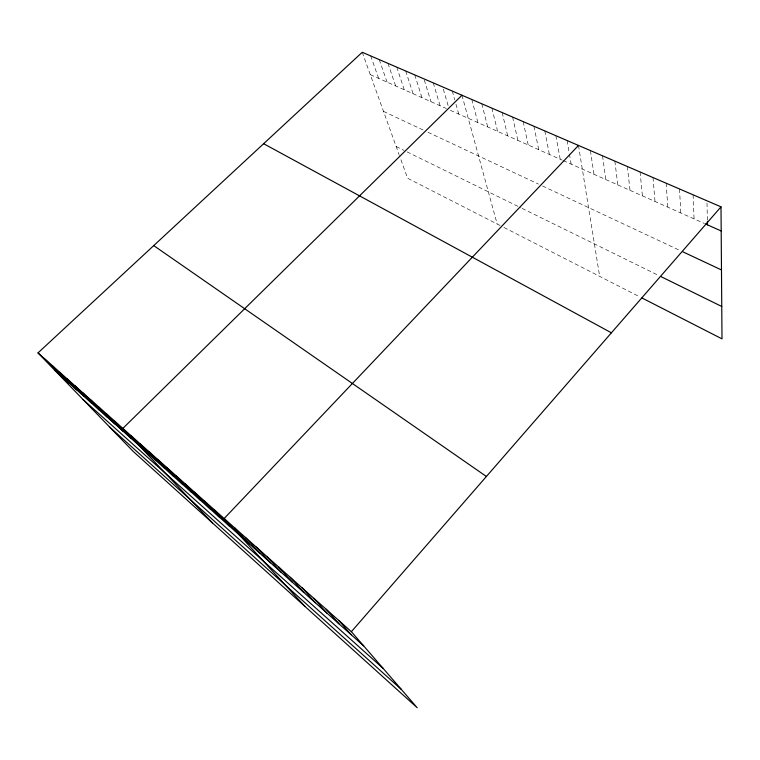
<?xml version="1.0" encoding="UTF-8"?>
<svg xmlns="http://www.w3.org/2000/svg" width="760" height="760" viewBox="0 0 760 760"><rect width="100%" height="100%" fill="white"/><g stroke="black" fill="none" stroke-linecap="round" stroke-linejoin="round"><path stroke-width="0.57" stroke-dasharray="3.8 2.85" d="M370.291 74.651L446.272 108.499M450.404 110.343L562.2 160.141M563.198 160.578L704.406 223.487M383.534 111.416L424.013 130.406M427.956 132.25L538.508 184.11M542.554 186.01L679.848 250.41M396.178 146.537L404.063 150.413M407.056 151.876L520.999 207.85M522.044 208.364L659.214 275.747M500.08 225.492L407.597 178.248L399.475 155.677M503.965 227.477L640.024 296.979M362.235 52.279L399.114 154.679M370.699 55.926L378.623 78.365M379.278 59.622L387.068 82.127M387.98 63.365L395.618 85.937M396.786 67.165L404.282 89.794M405.716 71.013L413.06 93.698M414.77 74.917L421.952 97.66M424.289 79.952L430.967 101.678M433.257 82.878L440.097 105.754M443.327 89.129L448.409 106.599M452.257 91.067L454.727 99.826M455.962 104.205L458.745 114.057M461.956 95.247L497.163 224M471.798 99.484L477.907 122.588M481.783 103.778L487.692 126.948M491.9 108.148L497.61 131.366M502.179 112.565L507.68 135.85M512.601 117.059L517.883 140.4M523.174 121.619L528.228 145.008M533.909 126.236L538.736 149.682M544.797 130.929L549.385 154.432M555.855 135.698L560.206 159.248M567.083 140.534L569.221 152.893M569.42 154.023L571.168 164.131M578.483 145.445L599.659 276.365M590.406 150.584L593.959 174.287M602.528 155.8L605.786 179.55M614.84 161.111L617.804 184.908M627.351 166.497L630.002 190.342M640.072 171.978L642.409 195.871M653.001 177.545L655.006 201.486M666.149 183.207L667.812 207.185M679.516 188.974L680.827 212.98M693.111 194.826L694.061 218.88M706.99 203.082L707.399 220.276"/><path stroke-width="1.14" d="M351.376 631.674L721.003 206.843L362.235 52.279L38 352.916L133.019 451.25L417.173 707.721L351.376 631.674L38 352.916M578.483 145.445L224.162 518.519L304.827 606.318M461.956 95.247L122.854 428.402L212.458 522.947M705.442 223.943L721.183 230.964M682.955 251.873L721.477 269.942M661.323 276.783L721.753 306.47M641.981 297.986L722 338.865L721.003 206.843M263.625 143.707L611.401 332.813M153.739 245.603L486.4 476.482M55.1 370.614L363.641 645.857M82.973 399.465L383.24 668.505M109.383 426.787L401.337 689.424M45.144 359.271L62.187 376.931M59.745 372.257L76.665 389.851M52.383 365.721L69.369 383.344M74.793 385.652L91.589 403.161M67.212 378.908L84.075 396.454M90.316 399.456L106.951 416.869M82.498 392.502L99.209 409.963M106.324 413.697L122.797 431.005M98.258 406.524L114.817 423.88M114.522 420.992L130.9 438.235M131.318 435.926L147.497 453.036M139.916 443.574L155.99 460.617M157.557 459.268L173.394 476.14M148.666 451.354L164.625 468.322M166.592 467.305L182.314 484.091M175.778 475.475L191.368 492.176M185.126 483.787L200.583 500.394M194.636 492.252L209.94 508.744M204.307 500.85L219.459 517.237M214.149 509.608L229.149 525.872M234.669 527.858L249.318 543.865M245.366 537.377L259.825 553.242M256.262 547.067L270.531 562.789M267.368 556.947L281.418 572.508M278.683 567.017L292.514 582.407M290.216 577.267L303.82 592.486M301.976 587.727L315.334 602.756M313.966 598.395L327.066 613.225M326.183 609.264L339.026 623.894M338.656 620.359L351.215 634.771M707.427 221.426L707.512 224.865"/></g></svg>
